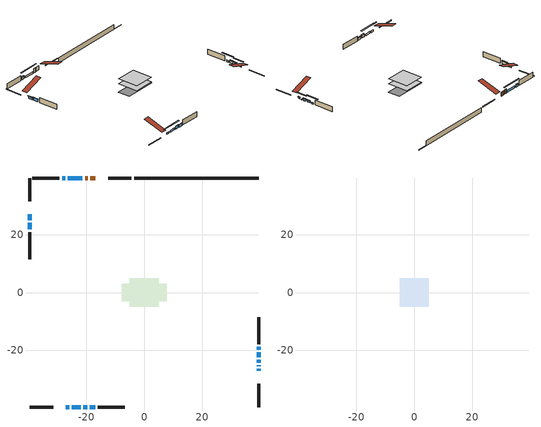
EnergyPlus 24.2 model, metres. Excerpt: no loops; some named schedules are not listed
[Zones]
conditioned space
 floor adiabatic (AdiabaticFloorConstruction): -4.98,-4.98 -4.98,4.98 4.98,4.98 4.98,-4.98 z1.2
 floor foundation (Slab1 construction): -7.75,-3.02 -7.75,3.02 7.75,3.02 7.75,-3.02 z-1.06
 wall outside (RimJoist1 construction): -4.43,39.58 -12.51,39.58 / -39.58,-39.58 -31.5,-39.58 / -39.58,39.58 -39.58,31.5 / 39.58,-39.58 39.58,-31.5 z1.2:1.5
 wall outside (AdiabaticWallConstruction 1): -16.92,39.58 -18.64,39.58 / -19.56,39.58 -20.42,39.58 z1.2:3.23
 wall outside (AdiabaticWallConstruction): 39.58,-27.09 39.58,-26.42 z1.2:1.91; 39.58,-25.5 39.58,-25.14 z1.2:1.49; -21.35,39.58 -26.43,39.58 / -24.99,-39.58 -21.94,-39.58 z1.2:2.14; -27.09,-39.58 -25.92,-39.58 z1.2:2.02; 39.58,-24.22 39.58,-23.25 / 39.58,-22.32 39.58,-20.7 z1.2:2.22; -27.36,39.58 -28.38,39.58 z1.2:2.34; -21.01,-39.58 -19.72,-39.58 / -39.58,24.13 -39.58,21.84 z1.2:2.52; -18.79,-39.58 -17.01,-39.58 z1.2:2.27; -39.58,27.09 -39.58,25.05 z1.2:2.24; 39.58,-19.77 39.58,-18.8 z1.2:1.96
 wall outside (Wall1 construction): -29.3,39.58 -38.65,39.58 / -16.08,-39.58 -6.73,-39.58 / -39.58,20.91 -39.58,11.56 / 39.58,-17.87 39.58,-8.53 z1.2:3.64
 wall foundation (FoundationWall1 construction): -3.5,39.58,-1.06 -3.5,39.58,1.2 34.41,39.58,1.2 34.41,39.58,-0.96 39.58,39.58,-0.96 39.58,39.58,-1.06
 window (WindowConstruction): 39.58,-27.09 39.58,-26.43 z1.2:1.91
 window (WindowConstruction 9): 39.58,-25.5 39.58,-25.15 z1.2:1.49
 window (WindowConstruction 10): -21.35,39.58 -26.43,39.58 z1.2:2.14
 window (WindowConstruction 11): -27.09,-39.58 -25.92,-39.58 z1.2:2.01
 window (WindowConstruction 12): -24.99,-39.58 -21.94,-39.58 z1.2:2.14
 window (WindowConstruction 1): 39.58,-24.22 39.58,-23.25 z1.2:2.21
 window (WindowConstruction 2): 39.58,-22.32 39.58,-20.7 z1.2:2.21
 window (WindowConstruction 3): -27.36,39.58 -28.37,39.58 z1.2:2.34
 window (WindowConstruction 4): -21.01,-39.58 -19.72,-39.58 z1.2:2.52
 window (WindowConstruction 5): -18.79,-39.58 -17.01,-39.58 z1.2:2.27
 window (WindowConstruction 6): -39.58,27.09 -39.58,25.06 z1.2:2.24
 window (WindowConstruction 7): -39.58,24.13 -39.58,21.84 z1.2:2.52
 window (WindowConstruction 8): 39.58,-19.77 39.58,-18.8 z1.2:1.96
 door (Door): -16.92,39.58 -18.64,39.58 z1.2:3.23
 door (Door 1): -19.57,39.58 -20.42,39.58 z1.2:3.23
 ceiling adiabatic (AdiabaticFloorConstruction): 4.98,-4.98 4.98,4.98 -4.98,4.98 -4.98,-4.98 z1.2
attic - vented
 floor to conditioned space (Floor1 construction Reversed): -4.98,-4.98 -4.98,4.98 4.98,4.98 4.98,-4.98 z3.64
 roof outside (Roof1 construction): -15.99,39.58,3.64 -15.99,29.88,6.87 -13.43,29.88,6.87 -13.43,39.58,3.64; -28.02,-39.58,3.64 -28.02,-29.88,6.87 -30.57,-29.88,6.87 -30.57,-39.58,3.64; -39.58,28.02,3.64 -29.88,28.02,6.87 -29.88,30.57,6.87 -39.58,30.57,3.64; 39.58,-28.02,3.64 29.88,-28.02,6.87 29.88,-30.57,6.87 39.58,-30.57,3.64
shading: 39.58,-26.23 39.58,-27.29 39.99,-27.29 39.99,-26.23 z2.11; 39.58,-22.5 39.58,-28.15 39.99,-28.15 39.99,-22.5 z4.14; -29.08,39.58 -18.7,39.58 -18.7,39.99 -29.08,39.99 z4.79; -23.27,-39.58 -29.74,-39.58 -29.74,-39.99 -23.27,-39.99 z4.66; -19.29,-39.58 -27.64,-39.58 -27.64,-39.99 -19.29,-39.99 z4.79; 39.58,-23.05 39.58,-24.42 39.99,-24.42 39.99,-23.05 z2.42; 39.58,-20.5 39.58,-22.52 39.99,-22.52 39.99,-20.5 z2.42; -28.58,39.58 -27.16,39.58 -27.16,39.99 -28.58,39.99 z2.54; -19.52,-39.58 -21.21,-39.58 -21.21,-39.99 -19.52,-39.99 z2.72; -16.81,-39.58 -18.99,-39.58 -18.99,-39.99 -16.81,-39.99 z2.47; -39.58,24.85 -39.58,27.29 -39.99,27.29 -39.99,24.85 z2.44; -39.58,21.64 -39.58,24.33 -39.99,24.33 -39.99,21.64 z2.72; 39.58,-16.15 39.58,-22.42 39.99,-22.42 39.99,-16.15 z4.61
[Building]
Building 1: Terrain=Suburbs
[Site:Location]
Edmonton Intl AP_AB: Latitude {deg}=53.31; Longitude {deg}=-113.58; Time Zone {hr}=-7; Elevation {m}=723; Keep Site Location Information=Yes
[Site:GroundTemperature:Shallow]
-1.56185, -3.61833, -3.78302, -2.80711, 1.11059, 5.01004, 8.39065, 10.5322, 10.7141, 8.97234, 5.67794, 1.89811
[Site:WaterMainsTemperature]
Calculation Method=Schedule; Temperature Schedule=mains temperature schedule
[Material] Roughness=Rough; Thermal Absorptance=0.9
Name | Thickness {m} | Conductivity {W/m-K} | Density {kg/m3} | Specific Heat {J/kg-K} | Solar Absorptance | Visible Absorptance
asphalt or fiberglass shingles | 0.00635 | 0.162714 | 1121.4 | 1465.45 | 0.4 | 0.4
ceiling loosefill ins | 0.169333 | 0.0480833 | 16.02 | 1046.75 | 0.7 | 0.7
ceiling stud and cavity | 0.1397 | 0.123578 | 65.682 | 1177.47 | 0.7 | 0.7
concrete 4.0 in. | 0.1016 | 1.803125 | 2242.8 | 837.4 | 0.7 | 0.7
concrete 8.0 in. | 0.2032 | 1.803125 | 2242.8 | 837.4 | 0.7 | 0.7
door material | 0.04445 | 0.053851 | 512.64 | 1214.23 | 0.7 | 0.7
exterior vertical ins | 0.0460229 | 0.029427 | 32.04 | 1214.23 | 0.7 | 0.7
floor covering | 0.0127 | 0.0433444 | 54.468 | 1339.84 | 0.6 | 0.6
floor rigid ins; wall rigid ins | 0.512978 | 0.029427 | 32.04 | 1214.23 | 0.7 | 0.7
floor stud and cavity | 0.1397 | 1.75129 | 37.0049 | 1207.88 | 0.7 | 0.7
furniture material conditioned space 1 | 0.1524 | 0.115458 | 640.8 | 1214.23 | 0.6 | 0.6
gypsum board | 0.0127 | 0.160291 | 801 | 837.4 | 0.6 | 0.6
gypsum board 1 | 0.0127 | 0.160291 | 801 | 837.4 | 0.7 | 0.7
osb sheathing 0.5 in. | 0.0127 | 0.115458 | 512.64 | 1214.23 | 0.7 | 0.7
osb sheathing 0.75 in. | 0.01905 | 0.115458 | 512.64 | 1214.23 | 0.7 | 0.7
rim joist stud and cavity | 0.0508 | 0.312044 | 50.32683 | 1063.81 | 0.6 | 0.6
wall stud and cavity | 0.1397 | 0.100175 | 139.0536 | 1170.24 | 0.7 | 0.7
wall stud and cavity 1 | 0.0889 | 0.380278 | 52.3479 | 1209.89 | 0.7 | 0.7
wall stud and cavity 2 | 0.0889 | 0.391764 | 83.0341 | 1211.67 | 0.7 | 0.7
wood siding | 0.0254 | 0.102417 | 544.68 | 1172.36 | 0.4 | 0.4
wood siding 1; wood siding 2; wood siding 3 | 0.0254 | 0.102417 | 544.68 | 1172.36 | 0.7 | 0.7
[WindowMaterial:SimpleGlazingSystem]
Name | U-Factor {W/m2-K} | Solar Heat Gain Coefficient
WindowMaterial | 2.48072 | 0.46
WindowMaterial 1 | 3.28586 | 0.53
WindowMaterial 10 | 2.32741 | 0.53
WindowMaterial 11 | 2.48753 | 0.46
WindowMaterial 2 | 2.32628 | 0.54
WindowMaterial 3 | 2.41145 | 0.51
WindowMaterial 4 | 2.336497 | 0.54
WindowMaterial 5 | 2.29902 | 0.55
WindowMaterial 6 | 2.28028 | 0.56
WindowMaterial 7 | 2.15537 | 0.6
WindowMaterial 8 | 2.38419 | 0.5
WindowMaterial 9 | 3.06442 | 0.18
[Construction]
AdiabaticFloorConstruction: floor stud and cavity, floor rigid ins, osb sheathing 0.75 in., floor covering
AdiabaticWallConstruction: wood siding 2, wall rigid ins, wall stud and cavity 1, gypsum board
AdiabaticWallConstruction 1: wood siding 3, wall rigid ins, wall stud and cavity 1, gypsum board
Door; Door 1: door material
Floor1 construction Reversed: gypsum board, ceiling stud and cavity, ceiling loosefill ins
FoundationWall1 construction: concrete 8.0 in., gypsum board 1
furniture construction conditioned space 1: furniture material conditioned space 1
PartitionWallConstruction: gypsum board, wall stud and cavity 2, gypsum board
RimJoist1 construction: wood siding 1, rim joist stud and cavity
Roof1 construction: asphalt or fiberglass shingles
Slab1 construction: concrete 4.0 in.
Wall1 construction: wood siding, osb sheathing 0.5 in., wall stud and cavity, gypsum board
WindowConstruction: WindowMaterial
WindowConstruction 1: WindowMaterial 1
WindowConstruction 10; WindowConstruction 12: WindowMaterial 10
WindowConstruction 11: WindowMaterial 11
WindowConstruction 2: WindowMaterial 2
WindowConstruction 3: WindowMaterial 3
WindowConstruction 4: WindowMaterial 4
WindowConstruction 5: WindowMaterial 5
WindowConstruction 6: WindowMaterial 6
WindowConstruction 7: WindowMaterial 7
WindowConstruction 8: WindowMaterial 8
WindowConstruction 9: WindowMaterial 9
[Zone] Multiplier=1; Part of Total Floor Area=Yes
Name | Volume {m3}
attic - vented | 52.0734
conditioned space | 483.9
[Space]
Name | Zone | Volume {m3}
attic - vented 1 | attic - vented | 52.0734
conditioned space 1 | conditioned space | 483.9
[ZoneInfiltration:EffectiveLeakageArea]
infil attic - vented 1: Zone or Space=attic - vented 1; Schedule=Always On Discrete; Effective Air Leakage Area {cm2}=3450.44; Stack Coefficient=0.000224863; Wind Coefficient=1.01316e-05
[ZoneMixing]
whole house fan mix: Zone or Space=attic - vented; Schedule=Always On Continuous; Design Flow Rate Calculation Method=Flow/Zone; Design Flow Rate {m3/s}=0; Source Zone or Space=conditioned space
[SurfaceProperty:ExposedFoundationPerimeter]
Slab1: Exposed Perimeter Calculation Method=TotalExposedPerimeter; Total Exposed Perimeter {m}=43.08
[InternalMass] Zone or ZoneList=conditioned space; Space or SpaceList=conditioned space 1
Name | Construction | Surface Area {m2}
furniture mass conditioned space 1 | furniture construction conditioned space 1 | 77.1601
partition wall mass | PartitionWallConstruction | 192.9
[Lights]
interior lighting: Zone or ZoneList or Space or SpaceList=conditioned space 1; Schedule=interior lighting schedule; Design Level Calculation Method=LightingLevel; Lighting Level {W}=343.2; Return Air Fraction=0; Fraction Radiant=0.6; Fraction Visible=0.2; Fraction Replaceable=1
[People]
occupants: Zone or ZoneList or Space or SpaceList=conditioned space 1; Number of People Schedule=occupants schedule; Number of People Calculation Method=People; Number of People=3; Fraction Radiant=0.314171; Sensible Heat Fraction=0.56303; Activity Level Schedule=occupants activity schedule; Carbon Dioxide Generation Rate {m3/s-W}=0; Enable ASHRAE 55 Comfort Warnings=No; Mean Radiant Temperature Calculation Type=EnclosureAveraged
[ElectricEquipment] Zone or ZoneList or Space or SpaceList=conditioned space 1; Design Level Calculation Method=EquipmentLevel
Name | Schedule | Design Level {W} | Fraction Latent | Fraction Radiant | Fraction Lost
clothes dryer | clothes dryer schedule | 140.772 | 0.015 | 0.081 | 0.85
clothes washer | clothes washer schedule | 32.1985 | 0.03 | 0.162 | 0.7
cooking range | cooking range schedule | 215.147 | 0.08 | 0.432 | 0.2
dishwasher | dishwasher schedule | 66.8632 | 0.3 | 0.18 | 0.4
fridge | fridge schedule | 72.9452 | 0 | 0.6 | 0
mech vent bath fan 0 | mech vent bath fan 0 schedule | 50.2 | 0 | 0 | 1
mech vent bath fan 1 | mech vent bath fan 1 schedule | 50.2 | 0 | 0 | 1
mech vent house fan | mech vent house fan schedule | 0 | 0 | 0 | 1
mech vent house fan cfis | mech vent house fan cfis schedule | 0 | 0 | 0 | 0
mech vent range fan 0 | mech vent range fan 0 schedule | 57 | 0 | 0 | 1
misc plug loads | misc plug loads schedule | 494.7 | 0.045 | 0.513 | 0.1
whole house fan | Always On Discrete | 0 | 0 | 0 | 1
[OtherEquipment] Zone or ZoneList or Space or SpaceList=conditioned space 1; Design Level Calculation Method=EquipmentLevel
Name | Fuel Type | Schedule | Design Level {W} | Fraction Latent | Fraction Radiant | Fraction Lost
clothes dryer 1 | Electricity | clothes dryer schedule | 0 | 0.015 | 0.081 | 0.85
cooking range 1 | Electricity | cooking range schedule | 0 | 0.08 | 0.432 | 0.2
general water use latent | None | general water use schedule | 62.594 | 1 | 0 | 0
general water use sensible | None | general water use schedule | -61.6891 | 0 | 0.6 | 0
mech vent house fan latent load | None | Always On Discrete | 0 | 1 | 0 | 0
mech vent house fan sensible load | None | Always On Discrete | 0 | 0 | 0 | 0
water heater energy adjustment1 | NaturalGas | Always On Discrete | 0.01 | 0 | 0 | 1
[ZoneInfiltration:DesignFlowRate] Zone or ZoneList or Space or SpaceList=conditioned space 1; Schedule=Always On Discrete; Design Flow Rate Calculation Method=Flow/Zone; Design Flow Rate {m3/s}=0
infil flow; natural vent flow; whole house fan flow
[AvailabilityManager:Scheduled] Schedule=Always On Discrete
furnace airloop Availability Manager; furnace airloop 1 Availability Manager
[Foundation:Kiva]
Foundation Kiva 1: Initial Indoor Air Temperature {C}=18; Wall Height Above Grade {m}=1.2; Wall Depth Below Slab {m}=0.2032; Custom Block Material Name 1=exterior vertical ins; Custom Block Depth 1 {m}=2.26; Custom Block X Position 1 {m}=0.2159; Custom Block Z Position 1 {m}=0
[Foundation:Kiva:Settings]
Soil Conductivity {W/m-K}=0.849921; Soil Density {kg/m3}=1842.3; Soil Specific Heat {J/kg-K}=418.7; Ground Solar Absorptivity=0.9; Ground Thermal Absorptivity=0.9; Ground Surface Roughness {m}=0.03; Far-Field Width {m}=40; Deep-Ground Boundary Condition=ZeroFlux; Deep-Ground Depth {m}=40; Minimum Cell Dimension {m}=0.2; Maximum Cell Growth Coefficient=3; Simulation Timestep=Timestep
[Exterior:Lights]
exterior lighting: Schedule=exterior lighting schedule; Design Level {W}=75.6
[EnergyManagementSystem:GlobalVariable]
furnace_airloop_1_Fan_RTF
furnace_airloop_Fan_RTF
infil_program_Qfan
infil_program_Qinf
natural_vent_program_Qnv
natural_vent_program_Qwhf
[EnergyManagementSystem:Sensor]
Name | Output:Variable or Output:Meter Index Key | Output:Variable or Output:Meter
airflow_gain | infil flow | Infiltration Sensible Heat Gain Energy
airflow_gain_1 | natural vent flow | Infiltration Sensible Heat Gain Energy
airflow_gain_2 | whole house fan flow | Infiltration Sensible Heat Gain Energy
airflow_loss | infil flow | Infiltration Sensible Heat Loss Energy
airflow_loss_1 | natural vent flow | Infiltration Sensible Heat Loss Energy
airflow_loss_2 | whole house fan flow | Infiltration Sensible Heat Loss Energy
clg_load_cond |  | Cooling:EnergyTransfer:Zone:CONDITIONED SPACE
clg_sp_s; clg_sp_s_1 | cooling setpoint | Schedule Value
clothes_dryer_exhaust_0_sch_s | clothes dryer exhaust 0 schedule | Schedule Value
cool_season | cooling season schedule | Schedule Value
htg_load_cond |  | Heating:EnergyTransfer:Zone:CONDITIONED SPACE
htg_sp_s; htg_sp_s_1 | heating setpoint | Schedule Value
ig_ee_conv | clothes dryer | Electric Equipment Convective Heating Energy
ig_ee_conv_2 | cooking range | Electric Equipment Convective Heating Energy
ig_ee_conv_4 | fridge | Electric Equipment Convective Heating Energy
ig_ee_conv_5 | misc plug loads | Electric Equipment Convective Heating Energy
ig_ee_conv_6 | whole house fan | Electric Equipment Convective Heating Energy
ig_ee_rad | clothes dryer | Electric Equipment Radiant Heating Energy
ig_ee_rad_2 | cooking range | Electric Equipment Radiant Heating Energy
ig_ee_rad_4 | fridge | Electric Equipment Radiant Heating Energy
ig_ee_rad_5 | misc plug loads | Electric Equipment Radiant Heating Energy
ig_ee_rad_6 | whole house fan | Electric Equipment Radiant Heating Energy
ig_lgt_conv | interior lighting | Lights Convective Heating Energy
ig_lgt_rad | interior lighting | Lights Radiant Heating Energy
ig_lgt_vis | interior lighting | Lights Visible Radiation Heating Energy
ig_oe_conv | clothes dryer 1 | Other Equipment Convective Heating Energy
ig_oe_conv_1 | cooking range 1 | Other Equipment Convective Heating Energy
ig_oe_conv_2 | general water use latent | Other Equipment Convective Heating Energy
ig_oe_conv_3 | general water use sensible | Other Equipment Convective Heating Energy
ig_oe_conv_4 | water heater energy adjustment1 | Other Equipment Convective Heating Energy
ig_oe_rad | clothes dryer 1 | Other Equipment Radiant Heating Energy
ig_oe_rad_1 | cooking range 1 | Other Equipment Radiant Heating Energy
ig_oe_rad_2 | general water use latent | Other Equipment Radiant Heating Energy
ig_oe_rad_3 | general water use sensible | Other Equipment Radiant Heating Energy
ig_oe_rad_4 | water heater energy adjustment1 | Other Equipment Radiant Heating Energy
ig_ppl_conv | occupants | People Convective Heating Energy
ig_ppl_rad | occupants | People Radiant Heating Energy
im_conv | furniture mass conditioned space 1 | Surface Inside Face Convection Heat Gain Energy
im_conv_1 | partition wall mass | Surface Inside Face Convection Heat Gain Energy
im_ig | furniture mass conditioned space 1 | Surface Inside Face Internal Gains Radiation Heat Gain Energy
im_ig_1 | partition wall mass | Surface Inside Face Internal Gains Radiation Heat Gain Energy
im_lgt | furniture mass conditioned space 1 | Surface Inside Face Lights Radiation Heat Gain Energy
im_lgt_1 | partition wall mass | Surface Inside Face Lights Radiation Heat Gain Energy
im_sol | furniture mass conditioned space 1 | Surface Inside Face Solar Radiation Heat Gain Energy
im_sol_1 | partition wall mass | Surface Inside Face Solar Radiation Heat Gain Energy
im_surf | furniture mass conditioned space 1 | Surface Inside Face Net Surface Thermal Radiation Heat Gain Energy
im_surf_1 | partition wall mass | Surface Inside Face Net Surface Thermal Radiation Heat Gain Energy
mech_vent_bath_fan_0_sch_s | mech vent bath fan 0 schedule | Schedule Value
mech_vent_bath_fan_1_sch_s | mech vent bath fan 1 schedule | Schedule Value
mech_vent_range_fan_0_sch_s | mech vent range fan 0 schedule | Schedule Value
mv_conv | mech vent bath fan 0 | Electric Equipment Convective Heating Energy
mv_conv_1 | mech vent bath fan 1 | Electric Equipment Convective Heating Energy
mv_conv_2 | mech vent house fan | Electric Equipment Convective Heating Energy
mv_conv_3 | mech vent house fan cfis | Electric Equipment Convective Heating Energy
mv_conv_4 | mech vent range fan 0 | Electric Equipment Convective Heating Energy
mv_conv_5 | mech vent house fan latent load | Other Equipment Convective Heating Energy
mv_conv_6 | mech vent house fan sensible load | Other Equipment Convective Heating Energy
mv_rad | mech vent bath fan 0 | Electric Equipment Radiant Heating Energy
mv_rad_1 | mech vent bath fan 1 | Electric Equipment Radiant Heating Energy
mv_rad_2 | mech vent house fan | Electric Equipment Radiant Heating Energy
mv_rad_3 | mech vent house fan cfis | Electric Equipment Radiant Heating Energy
mv_rad_4 | mech vent range fan 0 | Electric Equipment Radiant Heating Energy
mv_rad_5 | mech vent house fan latent load | Other Equipment Radiant Heating Energy
mv_rad_6 | mech vent house fan sensible load | Other Equipment Radiant Heating Energy
natural_vent_s | natural vent schedule | Schedule Value
out_pb_s |  | Site Outdoor Air Barometric Pressure
out_wt_s |  | Site Outdoor Air Humidity Ratio
site_vw_s |  | Site Wind Speed
ss_back_out | Window1 | Surface Window Shortwave from Zone Back Out Window Heat Transfer Rate
ss_back_out_1 | Window10 | Surface Window Shortwave from Zone Back Out Window Heat Transfer Rate
ss_back_out_10 | Window7 | Surface Window Shortwave from Zone Back Out Window Heat Transfer Rate
ss_back_out_11 | Window8 | Surface Window Shortwave from Zone Back Out Window Heat Transfer Rate
ss_back_out_12 | Window9 | Surface Window Shortwave from Zone Back Out Window Heat Transfer Rate
ss_back_out_2 | Window11 | Surface Window Shortwave from Zone Back Out Window Heat Transfer Rate
ss_back_out_3 | Window16 | Surface Window Shortwave from Zone Back Out Window Heat Transfer Rate
ss_back_out_4 | Window18 | Surface Window Shortwave from Zone Back Out Window Heat Transfer Rate
ss_back_out_5 | Window2 | Surface Window Shortwave from Zone Back Out Window Heat Transfer Rate
ss_back_out_6 | Window3 | Surface Window Shortwave from Zone Back Out Window Heat Transfer Rate
ss_back_out_7 | Window4 | Surface Window Shortwave from Zone Back Out Window Heat Transfer Rate
ss_back_out_8 | Window5 | Surface Window Shortwave from Zone Back Out Window Heat Transfer Rate
ss_back_out_9 | Window6 | Surface Window Shortwave from Zone Back Out Window Heat Transfer Rate
ss_conv | Door1 | Surface Inside Face Convection Heat Gain Energy
ss_conv_1 | Door3 | Surface Inside Face Convection Heat Gain Energy
ss_conv_10 | Window5 | Surface Inside Face Convection Heat Gain Energy
ss_conv_11 | Window6 | Surface Inside Face Convection Heat Gain Energy
ss_conv_12 | Window7 | Surface Inside Face Convection Heat Gain Energy
ss_conv_13 | Window8 | Surface Inside Face Convection Heat Gain Energy
ss_conv_14 | Window9 | Surface Inside Face Convection Heat Gain Energy
ss_conv_2 | Window1 | Surface Inside Face Convection Heat Gain Energy
ss_conv_3 | Window10 | Surface Inside Face Convection Heat Gain Energy
ss_conv_4 | Window11 | Surface Inside Face Convection Heat Gain Energy
ss_conv_5 | Window16 | Surface Inside Face Convection Heat Gain Energy
ss_conv_6 | Window18 | Surface Inside Face Convection Heat Gain Energy
ss_conv_7 | Window2 | Surface Inside Face Convection Heat Gain Energy
ss_conv_8 | Window3 | Surface Inside Face Convection Heat Gain Energy
ss_conv_9 | Window4 | Surface Inside Face Convection Heat Gain Energy
ss_ig | Door1 | Surface Inside Face Internal Gains Radiation Heat Gain Energy
ss_ig_1 | Door3 | Surface Inside Face Internal Gains Radiation Heat Gain Energy
ss_ig_10 | Window5 | Surface Inside Face Internal Gains Radiation Heat Gain Energy
ss_ig_11 | Window6 | Surface Inside Face Internal Gains Radiation Heat Gain Energy
ss_ig_12 | Window7 | Surface Inside Face Internal Gains Radiation Heat Gain Energy
ss_ig_13 | Window8 | Surface Inside Face Internal Gains Radiation Heat Gain Energy
ss_ig_14 | Window9 | Surface Inside Face Internal Gains Radiation Heat Gain Energy
ss_ig_2 | Window1 | Surface Inside Face Internal Gains Radiation Heat Gain Energy
ss_ig_3 | Window10 | Surface Inside Face Internal Gains Radiation Heat Gain Energy
ss_ig_4 | Window11 | Surface Inside Face Internal Gains Radiation Heat Gain Energy
ss_ig_5 | Window16 | Surface Inside Face Internal Gains Radiation Heat Gain Energy
ss_ig_6 | Window18 | Surface Inside Face Internal Gains Radiation Heat Gain Energy
ss_ig_7 | Window2 | Surface Inside Face Internal Gains Radiation Heat Gain Energy
ss_ig_8 | Window3 | Surface Inside Face Internal Gains Radiation Heat Gain Energy
ss_ig_9 | Window4 | Surface Inside Face Internal Gains Radiation Heat Gain Energy
ss_lgt | Door1 | Surface Inside Face Lights Radiation Heat Gain Energy
ss_lgt_1 | Door3 | Surface Inside Face Lights Radiation Heat Gain Energy
ss_sol | Door1 | Surface Inside Face Solar Radiation Heat Gain Energy
ss_sol_1 | Door3 | Surface Inside Face Solar Radiation Heat Gain Energy
ss_surf | Door1 | Surface Inside Face Net Surface Thermal Radiation Heat Gain Energy
ss_surf_1 | Door3 | Surface Inside Face Net Surface Thermal Radiation Heat Gain Energy
ss_surf_10 | Window5 | Surface Inside Face Net Surface Thermal Radiation Heat Gain Energy
ss_surf_11 | Window6 | Surface Inside Face Net Surface Thermal Radiation Heat Gain Energy
ss_surf_12 | Window7 | Surface Inside Face Net Surface Thermal Radiation Heat Gain Energy
ss_surf_13 | Window8 | Surface Inside Face Net Surface Thermal Radiation Heat Gain Energy
ss_surf_14 | Window9 | Surface Inside Face Net Surface Thermal Radiation Heat Gain Energy
ss_surf_2 | Window1 | Surface Inside Face Net Surface Thermal Radiation Heat Gain Energy
ss_surf_3 | Window10 | Surface Inside Face Net Surface Thermal Radiation Heat Gain Energy
ss_surf_4 | Window11 | Surface Inside Face Net Surface Thermal Radiation Heat Gain Energy
ss_surf_5 | Window16 | Surface Inside Face Net Surface Thermal Radiation Heat Gain Energy
ss_surf_6 | Window18 | Surface Inside Face Net Surface Thermal Radiation Heat Gain Energy
ss_surf_7 | Window2 | Surface Inside Face Net Surface Thermal Radiation Heat Gain Energy
ss_surf_8 | Window3 | Surface Inside Face Net Surface Thermal Radiation Heat Gain Energy
ss_surf_9 | Window4 | Surface Inside Face Net Surface Thermal Radiation Heat Gain Energy
ss_trans_in | Window1 | Surface Window Transmitted Solar Radiation Rate
ss_trans_in_1 | Window10 | Surface Window Transmitted Solar Radiation Rate
ss_trans_in_10 | Window7 | Surface Window Transmitted Solar Radiation Rate
ss_trans_in_11 | Window8 | Surface Window Transmitted Solar Radiation Rate
ss_trans_in_12 | Window9 | Surface Window Transmitted Solar Radiation Rate
ss_trans_in_2 | Window11 | Surface Window Transmitted Solar Radiation Rate
ss_trans_in_3 | Window16 | Surface Window Transmitted Solar Radiation Rate
ss_trans_in_4 | Window18 | Surface Window Transmitted Solar Radiation Rate
ss_trans_in_5 | Window2 | Surface Window Transmitted Solar Radiation Rate
ss_trans_in_6 | Window3 | Surface Window Transmitted Solar Radiation Rate
ss_trans_in_7 | Window4 | Surface Window Transmitted Solar Radiation Rate
ss_trans_in_8 | Window5 | Surface Window Transmitted Solar Radiation Rate
ss_trans_in_9 | Window6 | Surface Window Transmitted Solar Radiation Rate
ss_trans_out | Window1 | Surface Inside Face Initial Transmitted Diffuse Transmitted Out Window Solar Radiation Rate
ss_trans_out_1 | Window10 | Surface Inside Face Initial Transmitted Diffuse Transmitted Out Window Solar Radiation Rate
ss_trans_out_10 | Window7 | Surface Inside Face Initial Transmitted Diffuse Transmitted Out Window Solar Radiation Rate
ss_trans_out_11 | Window8 | Surface Inside Face Initial Transmitted Diffuse Transmitted Out Window Solar Radiation Rate
ss_trans_out_12 | Window9 | Surface Inside Face Initial Transmitted Diffuse Transmitted Out Window Solar Radiation Rate
ss_trans_out_2 | Window11 | Surface Inside Face Initial Transmitted Diffuse Transmitted Out Window Solar Radiation Rate
ss_trans_out_3 | Window16 | Surface Inside Face Initial Transmitted Diffuse Transmitted Out Window Solar Radiation Rate
ss_trans_out_4 | Window18 | Surface Inside Face Initial Transmitted Diffuse Transmitted Out Window Solar Radiation Rate
ss_trans_out_5 | Window2 | Surface Inside Face Initial Transmitted Diffuse Transmitted Out Window Solar Radiation Rate
ss_trans_out_6 | Window3 | Surface Inside Face Initial Transmitted Diffuse Transmitted Out Window Solar Radiation Rate
ss_trans_out_7 | Window4 | Surface Inside Face Initial Transmitted Diffuse Transmitted Out Window Solar Radiation Rate
ss_trans_out_8 | Window5 | Surface Inside Face Initial Transmitted Diffuse Transmitted Out Window Solar Radiation Rate
ss_trans_out_9 | Window6 | Surface Inside Face Initial Transmitted Diffuse Transmitted Out Window Solar Radiation Rate
s_conv | Floor1 | Surface Inside Face Convection Heat Gain Energy
s_conv_1 | FoundationWall1 | Surface Inside Face Convection Heat Gain Energy
s_conv_10 | Wall1:180 | Surface Inside Face Convection Heat Gain Energy
s_conv_11 | Wall1:270 | Surface Inside Face Convection Heat Gain Energy
s_conv_12 | Wall1:90 | Surface Inside Face Convection Heat Gain Energy
